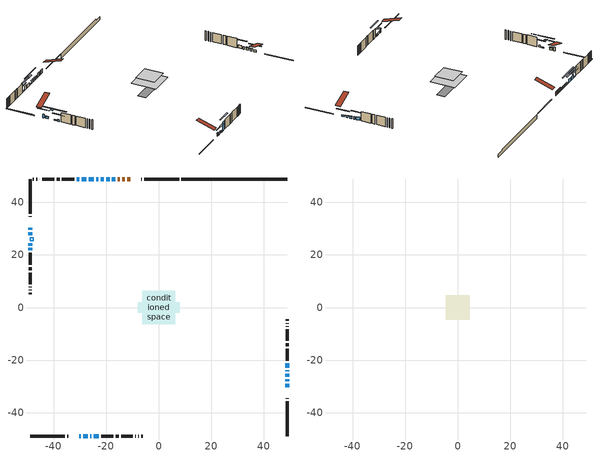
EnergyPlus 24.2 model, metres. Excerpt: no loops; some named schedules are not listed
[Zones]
conditioned space
 floor outside (Floor1 construction): -2.16,-2.16 -2.16,2.16 2.16,2.16 2.16,-2.16 z0.31
 floor outside (Floor2 construction): -0.59,-0.59 -0.59,0.59 0.59,0.59 0.59,-0.59 z0.31
 floor adiabatic (AdiabaticFloorConstruction): -6.28,-6.28 -6.28,6.28 6.28,6.28 6.28,-6.28 z2.75
 floor foundation (Slab1 construction): -7.99,-2.07 -7.99,2.07 7.99,2.07 7.99,-2.07 z-1.98
 wall outside (RimJoist1 construction): 7.72,48.88 -5.45,48.88 / -48.88,-48.88 -35.71,-48.88 / -48.88,48.88 -48.88,35.71 / 48.88,-48.88 48.88,-35.71 z0.31:0.61
 wall outside (RimJoist2 construction): -6.38,48.88 -6.68,48.88 / -34.78,-48.88 -34.48,-48.88 / -48.88,34.78 -48.88,34.48 / 48.88,-34.78 48.88,-34.48 z0.31:0.61
 wall outside (AdiabaticWallConstruction 1): -10.91,48.88 -12.03,48.88 / -12.95,48.88 -13.84,48.88 / -14.76,48.88 -15.64,48.88 z0.31:2.34
 wall outside (AdiabaticWallConstruction): -30.25,-48.88 -29.72,-48.88 / 48.88,-22.91 48.88,-21.28 z0.31:1.89; 48.88,-30.25 48.88,-29.03 / 48.88,-28.11 48.88,-27.29 / -16.57,48.88 -17.79,48.88 z0.31:1.23; 48.88,-26.36 48.88,-25.14 / -18.72,48.88 -19.94,48.88 / -48.88,28.69 -48.88,27.47 / -20.87,48.88 -22.09,48.88 z0.31:1.38; -28.79,-48.88 -26.96,-48.88 / 48.88,-24.22 48.88,-23.84 z0.31:1.53; -26.04,-48.88 -25.63,-48.88 z0.31:0.92; -48.88,30.25 -48.88,29.62 z0.31:2.14; -23.01,48.88 -23.83,48.88 / -48.88,24.4 -48.88,23.58 z0.31:0.85; -24.76,48.88 -26.59,48.88 z0.31:1.94; -27.52,48.88 -29.29,48.88 z0.31:2.34; -30.22,48.88 -31.24,48.88 z0.31:0.72; -24.7,-48.88 -22.87,-48.88 z0.31:4.88; -48.88,22.65 -48.88,21.84 z0.31:1.28
 wall outside (Wall1 construction): -32.17,48.88 -36.82,48.88 / -21.94,-48.88 -17.29,-48.88 / -48.88,20.91 -48.88,16.26 / 48.88,-20.35 48.88,-15.7 z0.31:5.19
 wall outside (Wall2 construction): -37.75,48.88 -38.9,48.88 / -16.36,-48.88 -15.21,-48.88 / -48.88,15.33 -48.88,14.18 / 48.88,-14.77 48.88,-13.62 z0.31:5.19
 wall outside (Wall3 construction): -39.83,48.88 -44.25,48.88 / -14.28,-48.88 -9.86,-48.88 / -48.88,13.25 -48.88,8.83 / 48.88,-12.69 48.88,-8.27 z0.31:5.19
 wall outside (Wall4 construction): -45.18,48.88 -45.34,48.88 / -8.93,-48.88 -8.77,-48.88 / -48.88,7.9 -48.88,7.74 / 48.88,-7.34 48.88,-7.18 z0.31:5.19
 wall outside (Wall5 construction): -46.27,48.88 -46.57,48.88 / -7.84,-48.88 -7.54,-48.88 / -48.88,6.81 -48.88,6.5 / 48.88,-6.25 48.88,-5.95 z0.31:5.19
 wall outside (Wall6 construction): -47.5,48.88 -47.95,48.88 / -6.61,-48.88 -6.15,-48.88 / -48.88,5.57 -48.88,5.12 / 48.88,-5.02 48.88,-4.56 z0.31:5.19
 wall foundation (FoundationWall1 construction): 8.65,48.88,-1.98 8.65,48.88,0.31 44.86,48.88,0.31 44.86,48.88,-0.35 48.88,48.88,-0.35 48.88,48.88,-1.98
 window (WindowConstruction 16): -30.25,-48.88 -29.72,-48.88 z0.31:1.89
 window (WindowConstruction 6): 48.88,-30.25 48.88,-29.03 z0.31:1.22
 window (WindowConstruction 7): 48.88,-28.11 48.88,-27.29 z0.31:1.22
 window (WindowConstruction 8): 48.88,-26.36 48.88,-25.14 z0.31:1.38
 window (WindowConstruction 9): -16.57,48.88 -17.79,48.88 z0.31:1.22
 window (WindowConstruction 10): -18.72,48.88 -19.94,48.88 z0.31:1.38
 window (WindowConstruction 11): -28.79,-48.88 -26.96,-48.88 z0.31:1.53
 window (WindowConstruction 12): -26.03,-48.88 -25.63,-48.88 z0.31:0.92
 window (WindowConstruction 13): -48.88,30.25 -48.88,29.62 z0.31:2.14
 window (WindowConstruction 14): -48.88,28.69 -48.88,27.47 z0.31:1.38
 window (WindowConstruction 15): -20.87,48.88 -22.09,48.88 z0.31:1.38
 window (WindowConstruction 17): 48.88,-24.21 48.88,-23.84 z0.31:1.53
 window (WindowConstruction 18): -23.02,48.88 -23.83,48.88 z0.31:0.84
 window (WindowConstruction 19): -48.88,24.39 -48.88,23.58 z0.31:0.84
 window (WindowConstruction): 48.88,-22.91 48.88,-21.28 z0.31:1.89
 window (WindowConstruction 1): -24.76,48.88 -26.59,48.88 z0.31:1.93
 window (WindowConstruction 2): -27.52,48.88 -29.29,48.88 z0.31:2.34
 window (WindowConstruction 3): -30.22,48.88 -31.24,48.88 z0.31:0.72
 window (WindowConstruction 4): -24.7,-48.88 -22.87,-48.88 z0.31:4.88
 window (WindowConstruction 5): -48.88,22.65 -48.88,21.84 z0.31:1.28
 door (Door): -10.91,48.88 -12.03,48.88 z0.31:2.34
 door (Door 1): -12.96,48.88 -13.83,48.88 z0.31:2.34
 door (Door 2): -14.76,48.88 -15.64,48.88 z0.31:2.34
 ceiling adiabatic (AdiabaticFloorConstruction): 6.28,-6.28 6.28,6.28 -6.28,6.28 -6.28,-6.28 z2.75
 roof outside (AdiabaticRoofConstruction): -48.88,25.32,5.19 -47.73,25.32,5.57 -47.73,26.54,5.57 -48.88,26.54,5.19
 skylight (SkylightConstruction): -48.88,25.32,5.19 -47.73,25.32,5.57 -47.73,26.54,5.57 -48.88,26.54,5.19
attic - vented
 floor to conditioned space (Floor3 construction Reversed): -4.61,-4.61 -4.61,4.61 4.61,4.61 4.61,-4.61 z5.19
 roof outside (Roof1 construction): -9.98,48.88,5.19 -9.98,39.9,8.18 -7.61,39.9,8.18 -7.61,48.88,5.19; -31.18,-48.88,5.19 -31.18,-39.9,8.18 -33.55,-39.9,8.18 -33.55,-48.88,5.19; -48.88,31.18,5.19 -39.9,31.18,8.18 -39.9,33.55,8.18 -48.88,33.55,5.19; 48.88,-31.18,5.19 39.9,-31.18,8.18 39.9,-33.55,8.18 48.88,-33.55,5.19
shading: -29.42,-48.88 -30.55,-48.88 -30.55,-50.4 -29.42,-50.4 z2.18; 48.88,-26.39 48.88,-32.89 49.29,-32.89 49.29,-26.39 z3.86; 48.88,-27.09 48.88,-28.31 49.29,-28.31 49.29,-27.09 z1.43; 48.88,-24.94 48.88,-26.56 49.29,-26.56 49.29,-24.94 z1.58; -17.99,48.88 -16.37,48.88 -16.37,49.29 -17.99,49.29 z1.43; -20.14,48.88 -18.52,48.88 -18.52,49.29 -20.14,49.29 z1.58; -24.32,-48.88 -31.43,-48.88 -31.43,-49.29 -24.32,-49.29 z4.17; -25.43,-48.88 -26.23,-48.88 -26.23,-49.29 -25.43,-49.29 z1.12; -48.88,26.98 -48.88,32.89 -49.29,32.89 -49.29,26.98 z4.78; -48.88,27.27 -48.88,28.89 -49.29,28.89 -49.29,27.27 z1.58; -22.29,48.88 -20.67,48.88 -20.67,49.29 -22.29,49.29 z1.58; -29.21,48.88 -17.64,48.88 -17.64,49.29 -29.21,49.29 z6.22; -48.88,18.2 -48.88,29.77 -49.29,29.77 -49.29,18.2 z6.22; 48.88,-18.64 48.88,-25.55 49.29,-25.55 49.29,-18.64 z4.53; -29.23,48.88 -22.12,48.88 -22.12,49.29 -29.23,49.29 z4.57; -31.93,48.88 -24.88,48.88 -24.88,49.29 -31.93,49.29 z4.98; -33.88,48.88 -27.58,48.88 -27.58,49.29 -33.88,49.29 z3.35; -20.23,-48.88 -27.34,-48.88 -27.34,-49.29 -20.23,-49.29 z7.52; -48.88,19.2 -48.88,25.29 -49.29,25.29 -49.29,19.2 z3.92
[Building]
Building 1: Terrain=Suburbs
[Site:Location]
Toronto City Centre_ON: Latitude {deg}=43.63; Longitude {deg}=-79.39; Time Zone {hr}=-5; Elevation {m}=77; Keep Site Location Information=Yes
[Site:GroundTemperature:Shallow]
5.01852, 3.26908, 3.12898, 3.95918, 7.29196, 10.6092, 13.4851, 15.3069, 15.4617, 13.9799, 11.1774, 7.9619
[Site:WaterMainsTemperature]
Calculation Method=Schedule; Temperature Schedule=mains temperature schedule
[Material] Roughness=Rough; Thermal Absorptance=0.9
Name | Thickness {m} | Conductivity {W/m-K} | Density {kg/m3} | Specific Heat {J/kg-K} | Solar Absorptance | Visible Absorptance
asphalt or fiberglass shingles | 0.00635 | 0.162714 | 1121.4 | 1465.45 | 0.4 | 0.4
asphalt or fiberglass shingles 1 | 0.00635 | 0.162714 | 1121.4 | 1465.45 | 0.7 | 0.7
ceiling loosefill ins | 0.169333 | 0.0480833 | 16.02 | 1046.75 | 0.7 | 0.7
ceiling stud and cavity | 0.1397 | 0.10081 | 65.682 | 1177.47 | 0.7 | 0.7
concrete 4.0 in. | 0.1016 | 1.803125 | 2242.8 | 837.4 | 0.7 | 0.7
concrete 8.0 in. | 0.2032 | 1.803125 | 2242.8 | 837.4 | 0.7 | 0.7
door material | 0.04445 | 0.053851 | 512.64 | 1214.23 | 0.7 | 0.7
door material 1 | 0.04445 | 0.188738 | 512.64 | 1214.23 | 0.7 | 0.7
exterior vertical ins | 0.0249861 | 0.029427 | 32.04 | 1214.23 | 0.7 | 0.7
floor covering | 0.0127 | 0.0433444 | 54.468 | 1339.84 | 0.6 | 0.6
floor rigid ins; rim joist rigid ins; wall rigid ins | 0.051816 | 0.029427 | 32.04 | 1214.23 | 0.7 | 0.7
floor rigid ins 1; roof rigid ins; wall rigid ins 1 | 0.512978 | 0.029427 | 32.04 | 1214.23 | 0.7 | 0.7
floor stud and cavity | 0.1397 | 0.0911719 | 92.3553 | 1139.71 | 0.7 | 0.7
floor stud and cavity 1 | 0.1397 | 0.0853829 | 92.3553 | 1139.71 | 0.7 | 0.7
floor stud and cavity 2 | 0.1397 | 1.75129 | 37.0049 | 1207.88 | 0.7 | 0.7
furniture material conditioned space 1 | 0.1524 | 0.115458 | 640.8 | 1214.23 | 0.6 | 0.6
gypsum board | 0.0127 | 0.160291 | 801 | 837.4 | 0.6 | 0.6
gypsum board 1 | 0.0127 | 0.160291 | 801 | 837.4 | 0.7 | 0.7
osb sheathing 0.5 in. | 0.0127 | 0.115458 | 512.64 | 1214.23 | 0.7 | 0.7
osb sheathing 0.75 in. | 0.01905 | 0.115458 | 512.64 | 1214.23 | 0.7 | 0.7
osb sheathing 2.0 in. | 0.0508 | 0.115458 | 512.64 | 1214.23 | 0.7 | 0.7
rim joist stud and cavity | 0.0508 | 0.035244 | 125.044 | 1163.47 | 0.6 | 0.6
rim joist stud and cavity 1 | 0.0508 | 0.0448274 | 125.044 | 1163.47 | 0.6 | 0.6
roof stud and cavity | 0.18415 | 1.78685 | 37.0049 | 1207.88 | 0.6 | 0.6
wall stud and cavity | 0.1397 | 0.159636 | 139.0536 | 1170.24 | 0.7 | 0.7
wall stud and cavity 1 | 0.1397 | 0.33619 | 139.0536 | 1170.24 | 0.7 | 0.7
wall stud and cavity 2 | 0.1397 | 0.162914 | 139.0536 | 1170.24 | 0.7 | 0.7
wall stud and cavity 3 | 0.1397 | 0.67241 | 139.0536 | 1170.24 | 0.7 | 0.7
wall stud and cavity 4 | 0.1397 | 0.521992 | 139.0536 | 1170.24 | 0.7 | 0.7
wall stud and cavity 5 | 0.1397 | 0.083259 | 139.0536 | 1170.24 | 0.7 | 0.7
wall stud and cavity 6 | 0.0889 | 0.380278 | 52.3479 | 1209.89 | 0.7 | 0.7
wall stud and cavity 7 | 0.0889 | 0.391764 | 83.0341 | 1211.67 | 0.7 | 0.7
wood siding | 0.0254 | 0.102417 | 544.68 | 1172.36 | 0.4 | 0.4
wood siding 1; wood siding 2; wood siding 3 | 0.0254 | 0.102417 | 544.68 | 1172.36 | 0.7 | 0.7
[WindowMaterial:SimpleGlazingSystem]
Name | U-Factor {W/m2-K} | Solar Heat Gain Coefficient
SkylightMaterial | 6.81305 | 0.8392
WindowMaterial | 2.95142 | 0.58
WindowMaterial 1 | 2.90373 | 0.65
WindowMaterial 10 | 2.91792 | 0.63
WindowMaterial 11 | 3.03319 | 0.54
WindowMaterial 12 | 2.972433 | 0.56
WindowMaterial 13 | 2.975272 | 0.62
WindowMaterial 14 | 2.99287 | 0.59
WindowMaterial 15 | 3.05249 | 0.43
WindowMaterial 2 | 4.23352 | 0.68
WindowMaterial 3 | 3.01899 | 0.57
WindowMaterial 4 | 2.86625 | 0.72
WindowMaterial 5 | 2.97187 | 0.55
WindowMaterial 6 | 2.93609 | 0.65
WindowMaterial 7 | 2.97414 | 0.54
WindowMaterial 8 | 2.94291 | 0.59
WindowMaterial 9 | 2.95256 | 0.58
[Construction]
AdiabaticFloorConstruction: floor stud and cavity 2, floor rigid ins 1, osb sheathing 0.75 in., floor covering
AdiabaticRoofConstruction: asphalt or fiberglass shingles 1, roof rigid ins, osb sheathing 0.75 in., roof stud and cavity
AdiabaticWallConstruction: wood siding 2, wall rigid ins 1, wall stud and cavity 6, gypsum board
AdiabaticWallConstruction 1: wood siding 3, wall rigid ins 1, wall stud and cavity 6, gypsum board
Door; Door 1: door material
Door 2: door material 1
Floor1 construction: floor stud and cavity, floor rigid ins, osb sheathing 0.75 in., floor covering
Floor2 construction: floor stud and cavity 1, floor rigid ins, osb sheathing 0.75 in., floor covering
Floor3 construction Reversed: gypsum board, ceiling stud and cavity, ceiling loosefill ins
FoundationWall1 construction: concrete 8.0 in., gypsum board 1
furniture construction conditioned space 1: furniture material conditioned space 1
PartitionWallConstruction: gypsum board, wall stud and cavity 7, gypsum board
RimJoist1 construction: wood siding 1, rim joist rigid ins, osb sheathing 2.0 in., rim joist stud and cavity
RimJoist2 construction: wood siding 1, rim joist rigid ins, osb sheathing 2.0 in., rim joist stud and cavity 1
Roof1 construction: asphalt or fiberglass shingles
SkylightConstruction: SkylightMaterial
Slab1 construction: concrete 4.0 in.
Wall1 construction: wood siding, wall rigid ins, osb sheathing 0.5 in., wall stud and cavity, gypsum board
Wall2 construction: wood siding, wall rigid ins, osb sheathing 0.5 in., wall stud and cavity 1, gypsum board
Wall3 construction: wood siding, wall rigid ins, osb sheathing 0.5 in., wall stud and cavity 2, gypsum board
Wall4 construction: wood siding, wall rigid ins, osb sheathing 0.5 in., wall stud and cavity 3, gypsum board
Wall5 construction: wood siding, wall rigid ins, osb sheathing 0.5 in., wall stud and cavity 4, gypsum board
Wall6 construction: wood siding, osb sheathing 0.5 in., wall stud and cavity 5, gypsum board
WindowConstruction: WindowMaterial
WindowConstruction 1: WindowMaterial 1
WindowConstruction 10; WindowConstruction 14; WindowConstruction 15; WindowConstruction 8: WindowMaterial 8
WindowConstruction 11: WindowMaterial 10
WindowConstruction 12: WindowMaterial 11
WindowConstruction 13: WindowMaterial 12
WindowConstruction 16: WindowMaterial 13
WindowConstruction 17: WindowMaterial 14
WindowConstruction 18; WindowConstruction 19: WindowMaterial 15
WindowConstruction 2: WindowMaterial 2
WindowConstruction 3: WindowMaterial 3
WindowConstruction 4: WindowMaterial 4
WindowConstruction 5: WindowMaterial 5
WindowConstruction 6: WindowMaterial 6
WindowConstruction 7: WindowMaterial 7
WindowConstruction 9: WindowMaterial 9
[Zone] Multiplier=1; Part of Total Floor Area=Yes
Name | Volume {m3}
attic - vented | 42.3272
conditioned space | 589.4
[Space]
Name | Zone | Volume {m3}
attic - vented 1 | attic - vented | 42.3272
conditioned space 1 | conditioned space | 589.4
[ZoneInfiltration:EffectiveLeakageArea]
infil attic - vented 1: Zone or Space=attic - vented 1; Schedule=Always On Discrete; Effective Air Leakage Area {cm2}=3575.31; Stack Coefficient=0.000208136; Wind Coefficient=9.7475e-06
[ZoneMixing]
whole house fan mix: Zone or Space=attic - vented; Schedule=Always On Continuous; Design Flow Rate Calculation Method=Flow/Zone; Design Flow Rate {m3/s}=0; Source Zone or Space=conditioned space
[SurfaceProperty:ExposedFoundationPerimeter]
Slab1: Exposed Perimeter Calculation Method=TotalExposedPerimeter; Total Exposed Perimeter {m}=40.233
[InternalMass] Zone or ZoneList=conditioned space; Space or SpaceList=conditioned space 1
Name | Construction | Surface Area {m2}
furniture mass conditioned space 1 | furniture construction conditioned space 1 | 97.588
partition wall mass | PartitionWallConstruction | 243.97
[Lights]
interior lighting: Zone or ZoneList or Space or SpaceList=conditioned space 1; Schedule=interior lighting schedule; Design Level Calculation Method=LightingLevel; Lighting Level {W}=343.2; Return Air Fraction=0; Fraction Radiant=0.6; Fraction Visible=0.2; Fraction Replaceable=1
[People]
occupants: Zone or ZoneList or Space or SpaceList=conditioned space 1; Number of People Schedule=occupants schedule; Number of People Calculation Method=People; Number of People=3; Fraction Radiant=0.314171; Sensible Heat Fraction=0.56303; Activity Level Schedule=occupants activity schedule; Carbon Dioxide Generation Rate {m3/s-W}=0; Enable ASHRAE 55 Comfort Warnings=No; Mean Radiant Temperature Calculation Type=EnclosureAveraged
[ElectricEquipment] Zone or ZoneList or Space or SpaceList=conditioned space 1; Design Level Calculation Method=EquipmentLevel
Name | Schedule | Design Level {W} | Fraction Latent | Fraction Radiant | Fraction Lost
clothes dryer | clothes dryer schedule | 140.772 | 0.015 | 0.081 | 0.85
clothes washer | clothes washer schedule | 32.1985 | 0.03 | 0.162 | 0.7
cooking range | cooking range schedule | 215.147 | 0.08 | 0.432 | 0.2
dishwasher | dishwasher schedule | 66.8632 | 0.3 | 0.18 | 0.4
fridge | fridge schedule | 72.9452 | 0 | 0.6 | 0
mech vent bath fan 0 | mech vent bath fan 0 schedule | 50.2 | 0 | 0 | 1
mech vent bath fan 1 | mech vent bath fan 1 schedule | 50.2 | 0 | 0 | 1
mech vent house fan | mech vent house fan schedule | 0 | 0 | 0 | 1
mech vent house fan cfis | mech vent house fan cfis schedule | 0 | 0 | 0 | 0
mech vent range fan 0 | mech vent range fan 0 schedule | 57 | 0 | 0 | 1
misc plug loads | misc plug loads schedule | 494.7 | 0.045 | 0.513 | 0.1
whole house fan | Always On Discrete | 0 | 0 | 0 | 1
[OtherEquipment] Zone or ZoneList or Space or SpaceList=conditioned space 1; Design Level Calculation Method=EquipmentLevel
Name | Fuel Type | Schedule | Design Level {W} | Fraction Latent | Fraction Radiant | Fraction Lost
clothes dryer 1 | Electricity | clothes dryer schedule | 0 | 0.015 | 0.081 | 0.85
cooking range 1 | Electricity | cooking range schedule | 0 | 0.08 | 0.432 | 0.2
general water use latent | None | general water use schedule | 62.594 | 1 | 0 | 0
general water use sensible | None | general water use schedule | -61.6891 | 0 | 0.6 | 0
mech vent house fan latent load | None | Always On Discrete | 0 | 1 | 0 | 0
mech vent house fan sensible load | None | Always On Discrete | 0 | 0 | 0 | 0
water heater energy adjustment1 | NaturalGas | Always On Discrete | 0.01 | 0 | 0 | 1
[ZoneInfiltration:DesignFlowRate] Zone or ZoneList or Space or SpaceList=conditioned space 1; Schedule=Always On Discrete; Design Flow Rate Calculation Method=Flow/Zone; Design Flow Rate {m3/s}=0
infil flow; natural vent flow; whole house fan flow
[Foundation:Kiva]
Foundation Kiva 1: Initial Indoor Air Temperature {C}=18; Wall Height Above Grade {m}=0.309982; Wall Depth Below Slab {m}=0.2032; Custom Block Material Name 1=exterior vertical ins; Custom Block Depth 1 {m}=2.28999; Custom Block X Position 1 {m}=0.2159; Custom Block Z Position 1 {m}=0
[Foundation:Kiva:Settings]
Soil Conductivity {W/m-K}=0.849921; Soil Density {kg/m3}=1842.3; Soil Specific Heat {J/kg-K}=418.7; Ground Solar Absorptivity=0.9; Ground Thermal Absorptivity=0.9; Ground Surface Roughness {m}=0.03; Far-Field Width {m}=40; Deep-Ground Boundary Condition=ZeroFlux; Deep-Ground Depth {m}=40; Minimum Cell Dimension {m}=0.2; Maximum Cell Growth Coefficient=3; Simulation Timestep=Timestep
[Exterior:Lights]
exterior lighting: Schedule=exterior lighting schedule; Design Level {W}=75.6
[Schedule:Constant]
Name | Hourly Value
Always On Continuous; mech vent house fan schedule; mech vent house fan cfis schedule; Always On Discrete | 1
occupants activity schedule | 117.228
fridge schedule | 0
[Schedule:Week:Daily]
interior lighting schedule Week Rule - Jan1-Jan27: interior lighting schedule day, interior lighting schedule day, interior lighting schedule day, interior lighting schedule day, interior lighting schedule day, interior lighting schedule day, interior lighting schedule day, interior lighting schedule default day, interior lighting schedule default day, interior lighting schedule default day, interior lighting schedule default day, interior lighting schedule default day
interior lighting schedule Week Rule - Jan28-Feb3: interior lighting schedule day, interior lighting schedule day, interior lighting schedule day, interior lighting schedule day, interior lighting schedule day 1, interior lighting schedule day 1, interior lighting schedule day 1, interior lighting schedule default day, interior lighting schedule default day, interior lighting schedule default day, interior lighting schedule default day, interior lighting schedule default day
interior lighting schedule Week Rule - Feb4-Feb24: interior lighting schedule day 1, interior lighting schedule day 1, interior lighting schedule day 1, interior lighting schedule day 1, interior lighting schedule day 1, interior lighting schedule day 1, interior lighting schedule day 1, interior lighting schedule default day, interior lighting schedule default day, interior lighting schedule default day, interior lighting schedule default day, interior lighting schedule default day
interior lighting schedule Week Rule - Feb25-Mar3: interior lighting schedule day 1, interior lighting schedule day 1, interior lighting schedule day 1, interior lighting schedule day 1, interior lighting schedule day 2, interior lighting schedule day 2, interior lighting schedule day 2, interior lighting schedule default day, interior lighting schedule default day, interior lighting schedule default day, interior lighting schedule default day, interior lighting schedule default day
interior lighting schedule Week Rule - Mar4-Mar31: interior lighting schedule day 2, interior lighting schedule day 2, interior lighting schedule day 2, interior lighting schedule day 2, interior lighting schedule day 2, interior lighting schedule day 2, interior lighting schedule day 2, interior lighting schedule default day, interior lighting schedule default day, interior lighting schedule default day, interior lighting schedule default day, interior lighting schedule default day
interior lighting schedule Week Rule - Apr1-Apr28: interior lighting schedule day 3, interior lighting schedule day 3, interior lighting schedule day 3, interior lighting schedule day 3, interior lighting schedule day 3, interior lighting schedule day 3, interior lighting schedule day 3, interior lighting schedule default day, interior lighting schedule default day, interior lighting schedule default day, interior lighting schedule default day, interior lighting schedule default day
interior lighting schedule Week Rule - Apr29-May5: interior lighting schedule day 3, interior lighting schedule day 3, interior lighting schedule day 4, interior lighting schedule day 4, interior lighting schedule day 4, interior lighting schedule day 4, interior lighting schedule day 4, interior lighting schedule default day, interior lighting schedule default day, interior lighting schedule default day, interior lighting schedule default day, interior lighting schedule default day
interior lighting schedule Week Rule - May6-May26: interior lighting schedule day 4, interior lighting schedule day 4, interior lighting schedule day 4, interior lighting schedule day 4, interior lighting schedule day 4, interior lighting schedule day 4, interior lighting schedule day 4, interior lighting schedule default day, interior lighting schedule default day, interior lighting schedule default day, interior lighting schedule default day, interior lighting schedule default day
interior lighting schedule Week Rule - May27-Jun2: interior lighting schedule day 4, interior lighting schedule day 4, interior lighting schedule day 4, interior lighting schedule day 4, interior lighting schedule day 4, interior lighting schedule day 5, interior lighting schedule day 5, interior lighting schedule default day, interior lighting schedule default day, interior lighting schedule default day, interior lighting schedule default day, interior lighting schedule default day
interior lighting schedule Week Rule - Jun3-Jun30: interior lighting schedule day 5, interior lighting schedule day 5, interior lighting schedule day 5, interior lighting schedule day 5, interior lighting schedule day 5, interior lighting schedule day 5, interior lighting schedule day 5, interior lighting schedule default day, interior lighting schedule default day, interior lighting schedule default day, interior lighting schedule default day, interior lighting schedule default day
interior lighting schedule Week Rule - Jul1-Jul28: interior lighting schedule day 6, interior lighting schedule day 6, interior lighting schedule day 6, interior lighting schedule day 6, interior lighting schedule day 6, interior lighting schedule day 6, interior lighting schedule day 6, interior lighting schedule default day, interior lighting schedule default day, interior lighting schedule default day, interior lighting schedule default day, interior lighting schedule default day
interior lighting schedule Week Rule - Jul29-Aug4: interior lighting schedule day 6, interior lighting schedule day 6, interior lighting schedule day 6, interior lighting schedule day 7, interior lighting schedule day 7, interior lighting schedule day 7, interior lighting schedule day 7, interior lighting schedule default day, interior lighting schedule default day, interior lighting schedule default day, interior lighting schedule default day, interior lighting schedule default day
interior lighting schedule Week Rule - Aug5-Aug25: interior lighting schedule day 7, interior lighting schedule day 7, interior lighting schedule day 7, interior lighting schedule day 7, interior lighting schedule day 7, interior lighting schedule day 7, interior lighting schedule day 7, interior lighting schedule default day, interior lighting schedule default day, interior lighting schedule default day, interior lighting schedule default day, interior lighting schedule default day
interior lighting schedule Week Rule - Aug26-Sep1: interior lighting schedule day 7, interior lighting schedule day 7, interior lighting schedule day 7, interior lighting schedule day 7, interior lighting schedule day 7, interior lighting schedule day 7, interior lighting schedule day 8, interior lighting schedule default day, interior lighting schedule default day, interior lighting schedule default day, interior lighting schedule default day, interior lighting schedule default day
interior lighting schedule Week Rule - Sep2-Sep29: interior lighting schedule day 8, interior lighting schedule day 8, interior lighting schedule day 8, interior lighting schedule day 8, interior lighting schedule day 8, interior lighting schedule day 8, interior lighting schedule day 8, interior lighting schedule default day, interior lighting schedule default day, interior lighting schedule default day, interior lighting schedule default day, interior lighting schedule default day
interior lighting schedule Week Rule - Sep30-Oct6: interior lighting schedule day 8, interior lighting schedule day 9, interior lighting schedule day 9, interior lighting schedule day 9, interior lighting schedule day 9, interior lighting schedule day 9, interior lighting schedule day 9, interior lighting schedule default day, interior lighting schedule default day, interior lighting schedule default day, interior lighting schedule default day, interior lighting schedule default day
interior lighting schedule Week Rule - Oct7-Oct27: interior lighting schedule day 9, interior lighting schedule day 9, interior lighting schedule day 9, interior lighting schedule day 9, interior lighting schedule day 9, interior lighting schedule day 9, interior lighting schedule day 9, interior lighting schedule default day, interior lighting schedule default day, interior lighting schedule default day, interior lighting schedule default day, interior lighting schedule default day
interior lighting schedule Week Rule - Oct28-Nov3: interior lighting schedule day 9, interior lighting schedule day 9, interior lighting schedule day 9, interior lighting schedule day 9, interior lighting schedule day 10, interior lighting schedule day 10, interior lighting schedule day 10, interior lighting schedule default day, interior lighting schedule default day, interior lighting schedule default day, interior lighting schedule default day, interior lighting schedule default day
interior lighting schedule Week Rule - Nov4-Nov24: interior lighting schedule day 10, interior lighting schedule day 10, interior lighting schedule day 10, interior lighting schedule day 10, interior lighting schedule day 10, interior lighting schedule day 10, interior lighting schedule day 10, interior lighting schedule default day, interior lighting schedule default day, interior lighting schedule default day, interior lighting schedule default day, interior lighting schedule default day
interior lighting schedule Week Rule - Nov25-Dec1: interior lighting schedule day 10, interior lighting schedule day 10, interior lighting schedule day 10, interior lighting schedule day 10, interior lighting schedule day 10, interior lighting schedule day 10, interior lighting schedule day 11, interior lighting schedule default day, interior lighting schedule default day, interior lighting schedule default day, interior lighting schedule default day, interior lighting schedule default day
interior lighting schedule Week Rule - Dec2-Dec31: interior lighting schedule day 11, interior lighting schedule day 11, interior lighting schedule day 11, interior lighting schedule day 11, interior lighting schedule day 11, interior lighting schedule day 11, interior lighting schedule day 11, interior lighting schedule default day, interior lighting schedule default day, interior lighting schedule default day, interior lighting schedule default day, interior lighting schedule default day
occupants schedule Week Rule - Jan1-Dec31: occupants schedule day, occupants schedule day, occupants schedule day, occupants schedule day, occupants schedule day, occupants schedule day, occupants schedule day, occupants schedule default day, occupants schedule default day, occupants schedule default day, occupants schedule default day, occupants schedule default day
clothes dryer schedule Week Rule - Jan1-Dec31: clothes dryer schedule day, clothes dryer schedule day, clothes dryer schedule day, clothes dryer schedule day, clothes dryer schedule day, clothes dryer schedule day, clothes dryer schedule day, clothes dryer schedule default day, clothes dryer schedule default day, clothes dryer schedule default day, clothes dryer schedule default day, clothes dryer schedule default day
clothes washer schedule Week Rule - Jan1-Dec31: clothes washer schedule day, clothes washer schedule day, clothes washer schedule day, clothes washer schedule day, clothes washer schedule day, clothes washer schedule day, clothes washer schedule day, clothes washer schedule default day, clothes washer schedule default day, clothes washer schedule default day, clothes washer schedule default day, clothes washer schedule default day
cooking range schedule Week Rule - Jan1-Dec31: cooking range schedule day, cooking range schedule day, cooking range schedule day, cooking range schedule day, cooking range schedule day, cooking range schedule day, cooking range schedule day, cooking range schedule default day, cooking range schedule default day, cooking range schedule default day, cooking range schedule default day, cooking range schedule default day
dishwasher schedule Week Rule - Jan1-Dec31: dishwasher schedule day, dishwasher schedule day, dishwasher schedule day, dishwasher schedule day, dishwasher schedule day, dishwasher schedule day, dishwasher schedule day, dishwasher schedule default day, dishwasher schedule default day, dishwasher schedule default day, dishwasher schedule default day, dishwasher schedule default day
mech vent bath fan 0 schedule Week Rule - Jan1-Dec31: mech vent bath fan 0 schedule day, mech vent bath fan 0 schedule day, mech vent bath fan 0 schedule day, mech vent bath fan 0 schedule day, mech vent bath fan 0 schedule day, mech vent bath fan 0 schedule day, mech vent bath fan 0 schedule day, mech vent bath fan 0 schedule default day, mech vent bath fan 0 schedule default day, mech vent bath fan 0 schedule default day, mech vent bath fan 0 schedule default day, mech vent bath fan 0 schedule default day
mech vent bath fan 1 schedule Week Rule - Jan1-Dec31: mech vent bath fan 1 schedule day, mech vent bath fan 1 schedule day, mech vent bath fan 1 schedule day, mech vent bath fan 1 schedule day, mech vent bath fan 1 schedule day, mech vent bath fan 1 schedule day, mech vent bath fan 1 schedule day, mech vent bath fan 1 schedule default day, mech vent bath fan 1 schedule default day, mech vent bath fan 1 schedule default day, mech vent bath fan 1 schedule default day, mech vent bath fan 1 schedule default day
mech vent range fan 0 schedule Week Rule - Jan1-Dec31: mech vent range fan 0 schedule day, mech vent range fan 0 schedule day, mech vent range fan 0 schedule day, mech vent range fan 0 schedule day, mech vent range fan 0 schedule day, mech vent range fan 0 schedule day, mech vent range fan 0 schedule day, mech vent range fan 0 schedule default day, mech vent range fan 0 schedule default day, mech vent range fan 0 schedule default day, mech vent range fan 0 schedule default day, mech vent range fan 0 schedule default day
misc plug loads schedule Week Rule - Jan1-Dec31: misc plug loads schedule day, misc plug loads schedule day, misc plug loads schedule day, misc plug loads schedule day, misc plug loads schedule day, misc plug loads schedule day, misc plug loads schedule day, misc plug loads schedule default day, misc plug loads schedule default day, misc plug loads schedule default day, misc plug loads schedule default day, misc plug loads schedule default day
general water use schedule Week Rule - Jan1-Dec31: general water use schedule day, general water use schedule day, general water use schedule day, general water use schedule day, general water use schedule day, general water use schedule day, general water use schedule day, general water use schedule default day, general water use schedule default day, general water use schedule default day, general water use schedule default day, general water use schedule default day
exterior lighting schedule Week Rule - Jan1-Jan27: exterior lighting schedule day, exterior lighting schedule day, exterior lighting schedule day, exterior lighting schedule day, exterior lighting schedule day, exterior lighting schedule day, exterior lighting schedule day, exterior lighting schedule default day, exterior lighting schedule default day, exterior lighting schedule default day, exterior lighting schedule default day, exterior lighting schedule default day
exterior lighting schedule Week Rule - Jan28-Feb3: exterior lighting schedule day, exterior lighting schedule day, exterior lighting schedule day, exterior lighting schedule day, exterior lighting schedule day 1, exterior lighting schedule day 1, exterior lighting schedule day 1, exterior lighting schedule default day, exterior lighting schedule default day, exterior lighting schedule default day, exterior lighting schedule default day, exterior lighting schedule default day
[Schedule:Year]
interior lighting schedule: interior lighting schedule Week Rule - Jan1-Jan27, 1, 1, 1, 27, interior lighting schedule Week Rule - Jan28-Feb3, 1, 28, 2, 3, interior lighting schedule Week Rule - Feb4-Feb24, 2, 4, 2, 24, interior lighting schedule Week Rule - Feb25-Mar3, 2, 25, 3, 3, interior lighting schedule Week Rule - Mar4-Mar31, 3, 4, 3, 31, interior lighting schedule Week Rule - Apr1-Apr28, 4, 1, 4, 28, interior lighting schedule Week Rule - Apr29-May5, 4, 29, 5, 5, interior lighting schedule Week Rule - May6-May26, 5, 6, 5, 26, interior lighting schedule Week Rule - May27-Jun2, 5, 27, 6, 2, interior lighting schedule Week Rule - Jun3-Jun30, 6, 3, 6, 30, interior lighting schedule Week Rule - Jul1-Jul28, 7, 1, 7, 28, interior lighting schedule Week Rule - Jul29-Aug4, 7, 29, 8, 4, interior lighting schedule Week Rule - Aug5-Aug25, 8, 5, 8, 25, interior lighting schedule Week Rule - Aug26-Sep1, 8, 26, 9, 1, interior lighting schedule Week Rule - Sep2-Sep29, 9, 2, 9, 29, interior lighting schedule Week Rule - Sep30-Oct6, 9, 30, 10, 6, interior lighting schedule Week Rule - Oct7-Oct27, 10, 7, 10, 27, interior lighting schedule Week Rule - Oct28-Nov3, 10, 28, 11, 3, interior lighting schedule Week Rule - Nov4-Nov24, 11, 4, 11, 24, interior lighting schedule Week Rule - Nov25-Dec1, 11, 25, 12, 1, interior lighting schedule Week Rule - Dec2-Dec31, 12, 2, 12, 31
occupants schedule: occupants schedule Week Rule - Jan1-Dec31, 1, 1, 12, 31
clothes dryer schedule: clothes dryer schedule Week Rule - Jan1-Dec31, 1, 1, 12, 31
clothes washer schedule: clothes washer schedule Week Rule - Jan1-Dec31, 1, 1, 12, 31
cooking range schedule: cooking range schedule Week Rule - Jan1-Dec31, 1, 1, 12, 31
dishwasher schedule: dishwasher schedule Week Rule - Jan1-Dec31, 1, 1, 12, 31
mech vent bath fan 0 schedule: mech vent bath fan 0 schedule Week Rule - Jan1-Dec31, 1, 1, 12, 31
mech vent bath fan 1 schedule: mech vent bath fan 1 schedule Week Rule - Jan1-Dec31, 1, 1, 12, 31
mech vent range fan 0 schedule: mech vent range fan 0 schedule Week Rule - Jan1-Dec31, 1, 1, 12, 31
misc plug loads schedule: misc plug loads schedule Week Rule - Jan1-Dec31, 1, 1, 12, 31
general water use schedule: general water use schedule Week Rule - Jan1-Dec31, 1, 1, 12, 31
exterior lighting schedule: exterior lighting schedule Week Rule - Jan1-Jan27, 1, 1, 1, 27, exterior lighting schedule Week Rule - Jan28-Feb3, 1, 28, 2, 3, exterior lighting schedule Week Rule - Feb4-Feb24, 2, 4, 2, 24, exterior lighting schedule Week Rule - Feb25-Mar3, 2, 25, 3, 3, exterior lighting schedule Week Rule - Mar4-Mar31, 3, 4, 3, 31, exterior lighting schedule Week Rule - Apr1-Apr28, 4, 1, 4, 28, exterior lighting schedule Week Rule - Apr29-May5, 4, 29, 5, 5, exterior lighting schedule Week Rule - May6-May26, 5, 6, 5, 26, exterior lighting schedule Week Rule - May27-Jun2, 5, 27, 6, 2, exterior lighting schedule Week Rule - Jun3-Jun30, 6, 3, 6, 30, exterior lighting schedule Week Rule - Jul1-Jul28, 7, 1, 7, 28, exterior lighting schedule Week Rule - Jul29-Aug4, 7, 29, 8, 4, exterior lighting schedule Week Rule - Aug5-Aug25, 8, 5, 8, 25, exterior lighting schedule Week Rule - Aug26-Sep1, 8, 26, 9, 1, exterior lighting schedule Week Rule - Sep2-Sep29, 9, 2, 9, 29, exterior lighting schedule Week Rule - Sep30-Oct6, 9, 30, 10, 6, exterior lighting schedule Week Rule - Oct7-Oct27, 10, 7, 10, 27, exterior lighting schedule Week Rule - Oct28-Nov3, 10, 28, 11, 3, exterior lighting schedule Week Rule - Nov4-Nov24, 11, 4, 11, 24, exterior lighting schedule Week Rule - Nov25-Dec1, 11, 25, 12, 1, exterior lighting schedule Week Rule - Dec2-Dec31, 12, 2, 12, 31
[Schedule:Compact]
mains temperature schedule: Through: 01/01, For: AllDays, Until: 24:00, 8.80333, Through: 01/02, For: AllDays, Until: 24:00, 8.74333, Through: 01/03, For: AllDays, Until: 24:00, 8.68389, Through: 01/04, For: AllDays, Until: 24:00, 8.62611, Through: 01/05, For: AllDays, Until: 24:00, 8.56944, Through: 01/06, For: AllDays, Until: 24:00, 8.51389, Through: 01/07, For: AllDays, Until: 24:00, 8.45944, Through: 01/08, For: AllDays, Until: 24:00, 8.40611, Through: 01/09, For: AllDays, Until: 24:00, 8.35389, Through: 01/10, For: AllDays, Until: 24:00, 8.30278, Through: 01/11, For: AllDays, Until: 24:00, 8.25333, Through: 01/12, For: AllDays, Until: 24:00, 8.205, Through: 01/13, For: AllDays, Until: 24:00, 8.15778, Through: 01/14, For: AllDays, Until: 24:00, 8.11222, Through: 01/15, For: AllDays, Until: 24:00, 8.06778, Through: 01/16, For: AllDays, Until: 24:00, 8.02444, Through: 01/17, For: AllDays, Until: 24:00, 7.98222, Through: 01/18, For: AllDays, Until: 24:00, 7.94167, Through: 01/19, For: AllDays, Until: 24:00, 7.90222, Through: 01/20, For: AllDays, Until: 24:00, 7.86444, Through: 01/21, For: AllDays, Until: 24:00, 7.82778, Through: 01/22, For: AllDays, Until: 24:00, 7.79278, Through: 01/23, For: AllDays, Until: 24:00, 7.75889, Through: 01/24, For: AllDays, Until: 24:00, 7.72667, Through: 01/25, For: AllDays, Until: 24:00, 7.69556, Through: 01/26, For: AllDays, Until: 24:00, 7.66611, Through: 01/27, For: AllDays, Until: 24:00, 7.63778, Through: 01/28, For: AllDays, Until: 24:00, 7.61111, Through: 01/29, For: AllDays, Until: 24:00, 7.58556, Through: 01/30, For: AllDays, Until: 24:00, 7.56167, Through: 01/31, For: AllDays, Until: 24:00, 7.53944, Through: 02/01, For: AllDays, Until: 24:00, 7.51833, Through: 02/02, For: AllDays, Until: 24:00, 7.49889, Through: 02/03, For: AllDays, Until: 24:00, 7.48111, Through: 02/04, For: AllDays, Until: 24:00, 7.46444, Through: 02/05, For: AllDays, Until: 24:00, 7.44944, Through: 02/06, For: AllDays, Until: 24:00, 7.43556, Through: 02/07, For: AllDays, Until: 24:00, 7.42333, Through: 02/08, For: AllDays, Until: 24:00, 7.41278, Through: 02/09, For: AllDays, Until: 24:00, 7.40389, Through: 02/10, For: AllDays, Until: 24:00, 7.39611, Through: 02/11, For: AllDays, Until: 24:00, 7.39, Through: 02/12, For: AllDays, Until: 24:00, 7.38556, Through: 02/13, For: AllDays, Until: 24:00, 7.38222, Through: 02/14, For: AllDays, Until: 24:00, 7.38056, Through: 02/15, For: AllDays, Until: 24:00, 7.38056, Through: 02/16, For: AllDays, Until: 24:00, 7.38222, Through: 02/17, For: AllDays, Until: 24:00, 7.385, Through: 02/18, For: AllDays, Until: 24:00, 7.38944, Through: 02/19, For: AllDays, Until: 24:00, 7.395, Through: 02/20, For: AllDays, Until: 24:00, 7.40278, Through: 02/21, For: AllDays, Until: 24:00, 7.41167, Through: 02/22, For: AllDays, Until: 24:00, 7.42222, Through: 02/23, For: AllDays, Until: 24:00, 7.43389, Through: 02/24, For: AllDays, Until: 24:00, 7.44722, Through: 02/25, For: AllDays, Until: 24:00, 7.46222, Through: 02/26, For: AllDays, Until: 24:00, 7.47833, Through: 02/27, For: AllDays, Until: 24:00, 7.49611, Through: 02/28, For: AllDays, Until: 24:00, 7.51556, Through: 03/01, For: AllDays, Until: 24:00, 7.53667, Through: 03/02, For: AllDays, Until: 24:00, 7.55889, Through: 03/03, For: AllDays, Until: 24:00, 7.58222, Through: 03/04, For: AllDays, Until: 24:00, 7.60722, Through: 03/05, For: AllDays, Until: 24:00, 7.63389, Through: 03/06, For: AllDays, Until: 24:00, 7.66222, Through: 03/07, For: AllDays, Until: 24:00, 7.69111, Through: 03/08, For: AllDays, Until: 24:00, 7.72222, Through: 03/09, For: AllDays, Until: 24:00, 7.75444, Through: 03/10, For: AllDays, Until: 24:00, 7.78778, Through: 03/11, For: AllDays, Until: 24:00, 7.82278, Through: 03/12, For: AllDays, Until: 24:00, 7.85944, Through: 03/13, For: AllDays, Until: 24:00, 7.89722, Through: 03/14, For: AllDays, Until: 24:00, 7.93611, Through: 03/15, For: AllDays, Until: 24:00, 7.97667, Through: 03/16, For: AllDays, Until: 24:00, 8.01833, Through: 03/17, For: AllDays, Until: 24:00, 8.06167, Through: 03/18, For: AllDays, Until: 24:00, 8.10611, Through: 03/19, For: AllDays, Until: 24:00, 8.15167, Through: 03/20, For: AllDays, Until: 24:00, 8.19833, Through: 03/21, For: AllDays, Until: 24:00, 8.24667, Through: 03/22, For: AllDays, Until: 24:00, 8.29611, Through: 03/23, For: AllDays, Until: 24:00, 8.34667, Through: 03/24, For: AllDays, Until: 24:00, 8.39889, Through: 03/25, For: AllDays, Until: 24:00, 8.45167, Through: 03/26, For: AllDays, Until: 24:00, 8.50611, Through: 03/27, For: AllDays, Until: 24:00, 8.56167, Through: 03/28, For: AllDays, Until: 24:00, 8.61833, Through: 03/29, For: AllDays, Until: 24:00, 8.67611, Through: 03/30, For: AllDays, Until: 24:00, 8.735, Through: 03/31, For: AllDays, Until: 24:00, 8.795, Through: 04/01, For: AllDays, Until: 24:00, 8.85611, Through: 04/02, For: AllDays, Until: 24:00, 8.91833, Through: 04/03, For: AllDays, Until: 24:00, 8.98167, Through: 04/04, For: AllDays, Until: 24:00, 9.04556, Through: 04/05, For: AllDays, Until: 24:00, 9.11111, Through: 04/06, For: AllDays, Until: 24:00, 9.17722, Through: 04/07, For: AllDays, Until: 24:00, 9.24444, Through: 04/08, For: AllDays, Until: 24:00, 9.31222, Through: 04/09, For: AllDays, Until: 24:00, 9.38167, Through: 04/10, For: AllDays, Until: 24:00, 9.45167, Through: 04/11, For: AllDays, Until: 24:00, 9.52222, Through: 04/12, For: AllDays, Until: 24:00, 9.59444, Through: 04/13, For: AllDays, Until: 24:00, 9.66667, Through: 04/14, For: AllDays, Until: 24:00, 9.74, Through: 04/15, For: AllDays, Until: 24:00, 9.81444, Through: 04/16, For: AllDays, Until: 24:00, 9.88944, Through: 04/17, For: AllDays, Until: 24:00, 9.96556, Through: 04/18, For: AllDays, Until: 24:00, 10.0417, Through: 04/19, For: AllDays, Until: 24:00, 10.1189, Through: 04/20, For: AllDays, Until: 24:00, 10.1972, Through: 04/21, For: AllDays, Until: 24:00, 10.2756, Through: 04/22, For: AllDays, Until: 24:00, 10.355, Through: 04/23, For: AllDays, Until: 24:00, 10.435, Through: 04/24, For: AllDays, Until: 24:00, 10.515, Through: 04/25, For: AllDays, Until: 24:00, 10.5961, Through: 04/26, For: AllDays, Until: 24:00, 10.6778, Through: 04/27, For: AllDays, Until: 24:00, 10.76, Through: 04/28, For: AllDays, Until: 24:00, 10.8428, Through: 04/29, For: AllDays, Until: 24:00, 10.9261, Through: 04/30, For: AllDays, Until: 24:00, 11.0094, Through: 05/01, For: AllDays, Until: 24:00, 11.0933, Through: 05/02, For: AllDays, Until: 24:00, 11.1778, Through: 05/03, For: AllDays, Until: 24:00, 11.2628, Through: 05/04, For: AllDays, Until: 24:00, 11.3478, Through: 05/05, For: AllDays, Until: 24:00, 11.4333, Through: 05/06, For: AllDays, Until: 24:00, 11.5189, Through: 05/07, For: AllDays, Until: 24:00, 11.605, Through: 05/08, For: AllDays, Until: 24:00, 11.6917, Through: 05/09, For: AllDays, Until: 24:00, 11.7778, Through: 05/10, For: AllDays, Until: 24:00, 11.865, Through: 05/11, For: AllDays, Until: 24:00, 11.9517, Through: 05/12, For: AllDays, Until: 24:00, 12.0389, Through: 05/13, For: AllDays, Until: 24:00, 12.1261, Through: 05/14, For: AllDays, Until: 24:00, 12.2133, Through: 05/15, For: AllDays, Until: 24:00, 12.3006, Through: 05/16, For: AllDays, Until: 24:00, 12.3883, Through: 05/17, For: AllDays, Until: 24:00, 12.4756, Through: 05/18, For: AllDays, Until: 24:00, 12.5628, Through: 05/19, For: AllDays, Until: 24:00, 12.6506, Through: 05/20, For: AllDays, Until: 24:00, 12.7378, Through: 05/21, For: AllDays, Until: 24:00, 12.825, Through: 05/22, For: AllDays, Until: 24:00, 12.9122, Through: 05/23, For: AllDays, Until: 24:00, 12.9994, Through: 05/24, For: AllDays, Until: 24:00, 13.0861, Through: 05/25, For: AllDays, Until: 24:00, 13.1728, Through: 05/26, For: AllDays, Until: 24:00, 13.2594, Through: 05/27, For: AllDays, Until: 24:00, 13.3456, Through: 05/28, For: AllDays, Until: 24:00, 13.4317, Through: 05/29, For: AllDays, Until: 24:00, 13.5172, Through: 05/30, For: AllDays, Until: 24:00, 13.6028, Through: 05/31, For: AllDays, Until: 24:00, 13.6878, Through: 06/01, For: AllDays, Until: 24:00, 13.7722, Through: 06/02, For: AllDays, Until: 24:00, 13.8567, Through: 06/03, For: AllDays, Until: 24:00, 13.9406, Through: 06/04, For: AllDays, Until: 24:00, 14.0239, Through: 06/05, For: AllDays, Until: 24:00, 14.1067, Through: 06/06, For: AllDays, Until: 24:00, 14.1894, Through: 06/07, For: AllDays, Until: 24:00, 14.2711, Through: 06/08, For: AllDays, Until: 24:00, 14.3528, Through: 06/09, For: AllDays, Until: 24:00, 14.4339, Through: 06/10, For: AllDays, Until: 24:00, 14.5139, Through: 06/11, For: AllDays, Until: 24:00, 14.5939, Through: 06/12, For: AllDays, Until: 24:00, 14.6728, Through: 06/13, For: AllDays, Until: 24:00, 14.7511, Through: 06/14, For: AllDays, Until: 24:00, 14.8289, Through: 06/15, For: AllDays, Until: 24:00, 14.9061, Through: 06/16, For: AllDays, Until: 24:00, 14.9822, Through: 06/17, For: AllDays, Until: 24:00, 15.0578, Through: 06/18, For: AllDays, Until: 24:00, 15.1328, Through: 06/19, For: AllDays, Until: 24:00, 15.2067, Through: 06/20, For: AllDays, Until: 24:00, 15.28, Through: 06/21, For: AllDays, Until: 24:00, 15.3522, Through: 06/22, For: AllDays, Until: 24:00, 15.4239, Through: 06/23, For: AllDays, Until: 24:00, 15.4944, Through: 06/24, For: AllDays, Until: 24:00, 15.5639, Through: 06/25, For: AllDays, Until: 24:00, 15.6328, Through: 06/26, For: AllDays, Until: 24:00, 15.7006, Through: 06/27, For: AllDays, Until: 24:00, 15.7678, Through: 06/28, For: AllDays, Until: 24:00, 15.8333, Through: 06/29, For: AllDays, Until: 24:00, 15.8983, Through: 06/30, For: AllDays, Until: 24:00, 15.9622, Through: 07/01, For: AllDays, Until: 24:00, 16.025, Through: 07/02, For: AllDays, Until: 24:00, 16.0872, Through: 07/03, For: AllDays, Until: 24:00, 16.1478, Through: 07/04, For: AllDays, Until: 24:00, 16.2072, Through: 07/05, For: AllDays, Until: 24:00, 16.2661, Through: 07/06, For: AllDays, Until: 24:00, 16.3233, Through: 07/07, For: AllDays, Until: 24:00, 16.3794, Through: 07/08, For: AllDays, Until: 24:00, 16.435, Through: 07/09, For: AllDays, Until: 24:00, 16.4889, Through: 07/10, For: AllDays, Until: 24:00, 16.5417, Through: 07/11, For: AllDays, Until: 24:00, 16.5928, Through: 07/12, For: AllDays, Until: 24:00, 16.6433, Through: 07/13, For: AllDays, Until: 24:00, 16.6922, Through: 07/14, For: AllDays, Until: 24:00, 16.74, Through: 07/15, For: AllDays, Until: 24:00, 16.7867, Through: 07/16, For: AllDays, Until: 24:00, 16.8322, Through: 07/17, For: AllDays, Until: 24:00, 16.8761, Through: 07/18, For: AllDays, Until: 24:00, 16.9189, Through: 07/19, For: AllDays, Until: 24:00, 16.96, Through: 07/20, For: AllDays, Until: 24:00, 17, Through: 07/21, For: AllDays, Until: 24:00, 17.0389, Through: 07/22, For: AllDays, Until: 24:00, 17.0761, Through: 07/23, For: AllDays, Until: 24:00, 17.1122, Through: 07/24, For: AllDays, Until: 24:00, 17.1467, Through: 07/25, For: AllDays, Until: 24:00, 17.18, Through: 07/26, For: AllDays, Until: 24:00, 17.2117, Through: 07/27, For: AllDays, Until: 24:00, 17.2422, Through: 07/28, For: AllDays, Until: 24:00, 17.2711, Through: 07/29, For: AllDays, Until: 24:00, 17.2983, Through: 07/30, For: AllDays, Until: 24:00, 17.3244, Through: 07/31, For: AllDays, Until: 24:00, 17.3494, Through: 08/01, For: AllDays, Until: 24:00, 17.3728, Through: 08/02, For: AllDays, Until: 24:00, 17.3944, Through: 08/03, For: AllDays, Until: 24:00, 17.4144, Through: 08/04, For: AllDays, Until: 24:00, 17.4333, Through: 08/05, For: AllDays, Until: 24:00, 17.4506, Through: 08/06, For: AllDays, Until: 24:00, 17.4667, Through: 08/07, For: AllDays, Until: 24:00, 17.4811, Through: 08/08, For: AllDays, Until: 24:00, 17.4939, Through: 08/09, For: AllDays, Until: 24:00, 17.5056, Through: 08/10, For: AllDays, Until: 24:00, 17.5156, Through: 08/11, For: AllDays, Until: 24:00, 17.5239, Through: 08/12, For: AllDays, Until: 24:00, 17.5311, Through: 08/13, For: AllDays, Until: 24:00, 17.5361, Through: 08/14, For: AllDays, Until: 24:00, 17.54, Through: 08/15, For: AllDays, Until: 24:00, 17.5428, Through: 08/16, For: AllDays, Until: 24:00, 17.5439, Through: 08/17, For: AllDays, Until: 24:00, 17.5433, Through: 08/18, For: AllDays, Until: 24:00, 17.5411, Through: 08/19, For: AllDays, Until: 24:00, 17.5372, Through: 08/20, For: AllDays, Until: 24:00, 17.5322, Through: 08/21, For: AllDays, Until: 24:00, 17.5256, Through: 08/22, For: AllDays, Until: 24:00, 17.5178, Through: 08/23, For: AllDays, Until: 24:00, 17.5083, Through: 08/24, For: AllDays, Until: 24:00, 17.4972, Through: 08/25, For: AllDays, Until: 24:00, 17.4844, Through: 08/26, For: AllDays, Until: 24:00, 17.4706, Through: 08/27, For: AllDays, Until: 24:00, 17.455, Through: 08/28, For: AllDays, Until: 24:00, 17.4378, Through: 08/29, For: AllDays, Until: 24:00, 17.4194, Through: 08/30, For: AllDays, Until: 24:00, 17.3994, Through: 08/31, For: AllDays, Until: 24:00, 17.3778, Through: 09/01, For: AllDays, Until: 24:00, 17.355, Through: 09/02, For: AllDays, Until: 24:00, 17.3311, Through: 09/03, For: AllDays, Until: 24:00, 17.305, Through: 09/04, For: AllDays, Until: 24:00, 17.2778, Through: 09/05, For: AllDays, Until: 24:00, 17.2494, Through: 09/06, For: AllDays, Until: 24:00, 17.2194, Through: 09/07, For: AllDays, Until: 24:00, 17.1878, Through: 09/08, For: AllDays, Until: 24:00, 17.155, Through: 09/09, For: AllDays, Until: 24:00, 17.1206, Through: 09/10, For: AllDays, Until: 24:00, 17.085, Through: 09/11, For: AllDays, Until: 24:00, 17.0483, Through: 09/12, For: AllDays, Until: 24:00, 17.01, Through: 09/13, For: AllDays, Until: 24:00, 16.97, Through: 09/14, For: AllDays, Until: 24:00, 16.9289, Through: 09/15, For: AllDays, Until: 24:00, 16.8867, Through: 09/16, For: AllDays, Until: 24:00, 16.8428, Through: 09/17, For: AllDays, Until: 24:00, 16.7983, Through: 09/18, For: AllDays, Until: 24:00, 16.7517, Through: 09/19, For: AllDays, Until: 24:00, 16.7044, Through: 09/20, For: AllDays, Until: 24:00, 16.6556, Through: 09/21, For: AllDays, Until: 24:00, 16.6056, Through: 09/22, For: AllDays, Until: 24:00, 16.5544, Through: 09/23, For: AllDays, Until: 24:00, 16.5017, Through: 09/24, For: AllDays, Until: 24:00, 16.4483, Through: 09/25, For: AllDays, Until: 24:00, 16.3933, Through: 09/26, For: AllDays, Until: 24:00, 16.3372, Through: 09/27, For: AllDays, Until: 24:00, 16.2806, Through: 09/28, For: AllDays, Until: 24:00, 16.2222, Through: 09/29, For: AllDays, Until: 24:00, 16.1628, Through: 09/30, For: AllDays, Until: 24:00, 16.1022, Through: 10/01, For: AllDays, Until: 24:00, 16.0406, Through: 10/02, For: AllDays, Until: 24:00, 15.9778, Through: 10/03, For: AllDays, Until: 24:00, 15.9144, Through: 10/04, For: AllDays, Until: 24:00, 15.8494, Through: 10/05, For: AllDays, Until: 24:00, 15.7839, Through: 10/06, For: AllDays, Until: 24:00, 15.7172, Through: 10/07, For: AllDays, Until: 24:00, 15.6494, Through: 10/08, For: AllDays, Until: 24:00, 15.5811, Through: 10/09, For: AllDays, Until: 24:00, 15.5117, Through: 10/10, For: AllDays, Until: 24:00, 15.4411, Through: 10/11, For: AllDays, Until: 24:00, 15.37, Through: 10/12, For: AllDays, Until: 24:00, 15.2978, Through: 10/13, For: AllDays, Until: 24:00, 15.225, Through: 10/14, For: AllDays, Until: 24:00, 15.1511, Through: 10/15, For: AllDays, Until: 24:00, 15.0767, Through: 10/16, For: AllDays, Until: 24:00, 15.0011, Through: 10/17, For: AllDays, Until: 24:00, 14.925, Through: 10/18, For: AllDays, Until: 24:00, 14.8483, Through: 10/19, For: AllDays, Until: 24:00, 14.7706, Through: 10/20, For: AllDays, Until: 24:00, 14.6922, Through: 10/21, For: AllDays, Until: 24:00, 14.6133, Through: 10/22, For: AllDays, Until: 24:00, 14.5339, Through: 10/23, For: AllDays, Until: 24:00, 14.4539, Through: 10/24, For: AllDays, Until: 24:00, 14.3728, Through: 10/25, For: AllDays, Until: 24:00, 14.2917, Through: 10/26, For: AllDays, Until: 24:00, 14.21, Through: 10/27, For: AllDays, Until: 24:00, 14.1272, Through: 10/28, For: AllDays, Until: 24:00, 14.0444, Through: 10/29, For: AllDays, Until: 24:00, 13.9611, Through: 10/30, For: AllDays, Until: 24:00, 13.8772, Through: 10/31, For: AllDays, Until: 24:00, 13.7933, Through: 11/01, For: AllDays, Until: 24:00, 13.7089, Through: 11/02, For: AllDays, Until: 24:00, 13.6239, Through: 11/03, For: AllDays, Until: 24:00, 13.5383, Through: 11/04, For: AllDays, Until: 24:00, 13.4528, Through: 11/05, For: AllDays, Until: 24:00, 13.3667, Through: 11/06, For: AllDays, Until: 24:00, 13.2806, Through: 11/07, For: AllDays, Until: 24:00, 13.1944, Through: 11/08, For: AllDays, Until: 24:00, 13.1078, Through: 11/09, For: AllDays, Until: 24:00, 13.0206, Through: 11/10, For: AllDays, Until: 24:00, 12.9339, Through: 11/11, For: AllDays, Until: 24:00, 12.8467, Through: 11/12, For: AllDays, Until: 24:00, 12.7594, Through: 11/13, For: AllDays, Until: 24:00, 12.6722, Through: 11/14, For: AllDays, Until: 24:00, 12.5844, Through: 11/15, For: AllDays, Until: 24:00, 12.4972, Through: 11/16, For: AllDays, Until: 24:00, 12.41, Through: 11/17, For: AllDays, Until: 24:00, 12.3222, Through: 11/18, For: AllDays, Until: 24:00, 12.235, Through: 11/19, For: AllDays, Until: 24:00, 12.1478, Through: 11/20, For: AllDays, Until: 24:00, 12.0606, Through: 11/21, For: AllDays, Until: 24:00, 11.9733, Through: 11/22, For: AllDays, Until: 24:00, 11.8861, Through: 11/23, For: AllDays, Until: 24:00, 11.7994, Through: 11/24, For: AllDays, Until: 24:00, 11.7128, Through: 11/25, For: AllDays, Until: 24:00, 11.6267, Through: 11/26, For: AllDays, Until: 24:00, 11.5406, Through: 11/27, For: AllDays, Until: 24:00, 11.4544, Through: 11/28, For: AllDays, Until: 24:00, 11.3689, Through: 11/29, For: AllDays, Until: 24:00, 11.2839, Through: 11/30, For: AllDays, Until: 24:00, 11.1989, Through: 12/01, For: AllDays, Until: 24:00, 11.1144, Through: 12/02, For: AllDays, Until: 24:00, 11.03, Through: 12/03, For: AllDays, Until: 24:00, 10.9467, Through: 12/04, For: AllDays, Until: 24:00, 10.8633, Through: 12/05, For: AllDays, Until: 24:00, 10.7806, Through: 12/06, For: AllDays, Until: 24:00, 10.6983, Through: 12/07, For: AllDays, Until: 24:00, 10.6167, Through: 12/08, For: AllDays, Until: 24:00, 10.5356, Through: 12/09, For: AllDays, Until: 24:00, 10.4544, Through: 12/10, For: AllDays, Until: 24:00, 10.3744, Through: 12/11, For: AllDays, Until: 24:00, 10.295, Through: 12/12, For: AllDays, Until: 24:00, 10.2167, Through: 12/13, For: AllDays, Until: 24:00, 10.1383, Through: 12/14, For: AllDays, Until: 24:00, 10.0611, Through: 12/15, For: AllDays, Until: 24:00, 9.98444, Through: 12/16, For: AllDays, Until: 24:00, 9.90833, Through: 12/17, For: AllDays, Until: 24:00, 9.83278, Through: 12/18, For: AllDays, Until: 24:00, 9.75833, Through: 12/19, For: AllDays, Until: 24:00, 9.685, Through: 12/20, For: AllDays, Until: 24:00, 9.61222, Through: 12/21, For: AllDays, Until: 24:00, 9.54, Through: 12/22, For: AllDays, Until: 24:00, 9.46889, Through: 12/23, For: AllDays, Until: 24:00, 9.39889, Through: 12/24, For: AllDays, Until: 24:00, 9.32944, Through: 12/25, For: AllDays, Until: 24:00, 9.26111, Through: 12/26, For: AllDays, Until: 24:00, 9.19389, Through: 12/27, For: AllDays, Until: 24:00, 9.12722, Through: 12/28, For: AllDays, Until: 24:00, 9.06167, Through: 12/29, For: AllDays, Until: 24:00, 8.99722, Through: 12/30, For: AllDays, Until: 24:00, 8.93389, Through: 12/31, For: AllDays, Until: 24:00, 8.87111
